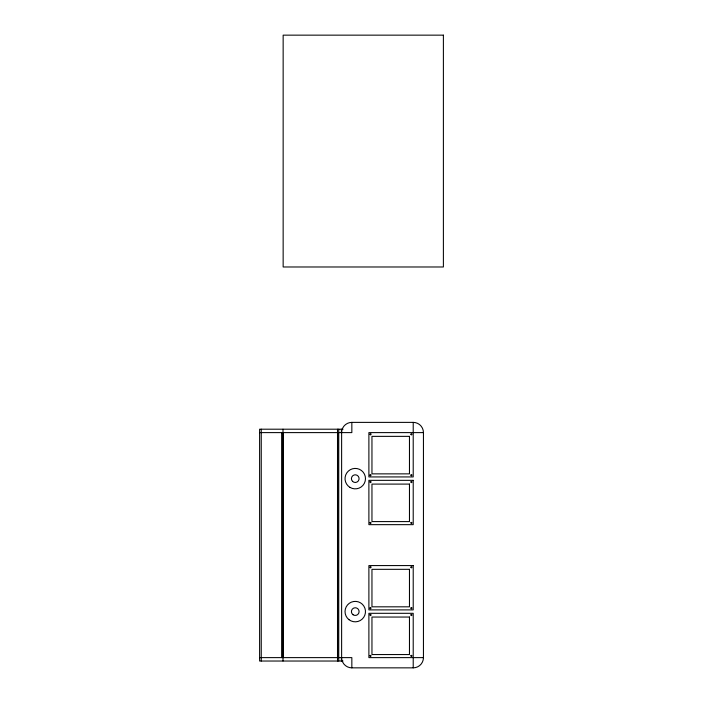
<?xml version="1.0" encoding="UTF-8"?>
<svg xmlns="http://www.w3.org/2000/svg" width="703" height="703" viewBox="0 0 703 703"><rect width="100%" height="100%" fill="white"/><g stroke="black" fill="none" stroke-linecap="round" stroke-linejoin="round"><path stroke-width="1.05" d="M351.843 422.38L413.215 422.38A10.229 10.229 0 0 1 423.443 432.609L423.443 657.621A10.229 10.229 0 0 1 413.215 667.85L351.843 667.85A10.229 10.229 0 0 1 341.623 657.621L341.623 432.609A10.229 10.229 0 0 1 351.843 422.38L351.843 432.609L259.609 432.609M343.02 429.199L259.609 429.199L259.609 661.031L343.02 661.031M423.443 432.609L368.89 432.609L368.89 476.933L413.215 476.933L413.215 422.38M259.609 657.621L351.843 657.621L351.843 667.85M423.443 657.621L368.89 657.621L368.89 613.306L413.215 613.306L413.215 667.85M341.403 429.199L341.403 432.609M341.403 657.621L341.403 661.031M338.741 429.199L338.741 661.031M337.616 432.609L337.616 657.621M337.51 429.199L337.51 661.031M283.089 432.609L283.089 657.621M282.993 429.199L282.993 661.031M281.639 432.609L281.639 657.621M261.252 429.199L261.252 661.031M410.877 434.226C411.94 436.554 412.564 432.292 410.877 434.226M410.877 481.95C411.94 484.288 412.564 480.017 410.877 481.95M410.877 567.18C411.94 569.518 412.564 565.256 410.877 567.18M410.877 614.914C411.94 617.252 412.564 612.981 410.877 614.914M410.877 475.105C411.844 477.486 412.643 473.251 410.877 475.105M410.877 522.839C411.844 525.211 412.643 520.976 410.877 522.839M410.877 608.069C411.844 610.441 412.643 606.206 410.877 608.069M410.877 655.802C411.844 658.175 412.643 653.939 410.877 655.802M369.971 475.079C370.833 477.495 371.817 473.295 369.971 475.079M369.971 522.812C370.833 525.229 371.817 521.028 369.971 522.812M369.971 608.042C370.833 610.459 371.817 606.258 369.971 608.042M369.971 655.776C370.833 658.184 371.817 653.992 369.971 655.776M370.024 434.146C370.806 436.589 371.922 432.424 370.024 434.146M370.024 481.88C370.806 484.323 371.922 480.158 370.024 481.88M370.024 567.11C370.806 569.553 371.922 565.388 370.024 567.11M370.024 614.844C370.806 617.287 371.922 613.121 370.024 614.844M443.391 35.15L283.151 35.15L283.151 266.982L443.391 266.982L443.391 35.15M409.462 436.361L371.957 436.361L371.957 473.866L409.462 473.866L409.462 436.361M413.215 480.342L368.89 480.342L368.89 524.658L413.215 524.658L413.215 480.342M409.462 484.095L371.957 484.095L371.957 521.591L409.462 521.591L409.462 484.095M413.215 565.572L368.89 565.572L368.89 609.896L413.215 609.896L413.215 565.572M409.462 569.325L371.957 569.325L371.957 606.821L409.462 606.821L409.462 569.325M409.462 617.049L371.957 617.049L371.957 654.555L409.462 654.555L409.462 617.049M352.572 481.379A3.831 3.831 0 0 0 358.969 479.587A3.831 3.831 0 0 0 354.224 474.947A3.831 3.831 0 0 0 352.572 481.379M353.099 614.774A3.831 3.831 0 0 0 359.084 611.874A3.831 3.831 0 0 0 353.583 608.148A3.831 3.831 0 0 0 353.099 614.774M349.997 487.407A10.229 10.229 0 0 0 365.481 478.805A10.229 10.229 0 0 0 350.287 469.701A10.229 10.229 0 0 0 349.997 487.407M349.013 619.703A10.229 10.229 0 0 0 365.393 612.946A10.229 10.229 0 0 0 351.359 602.146A10.229 10.229 0 0 0 349.013 619.703"/></g></svg>
